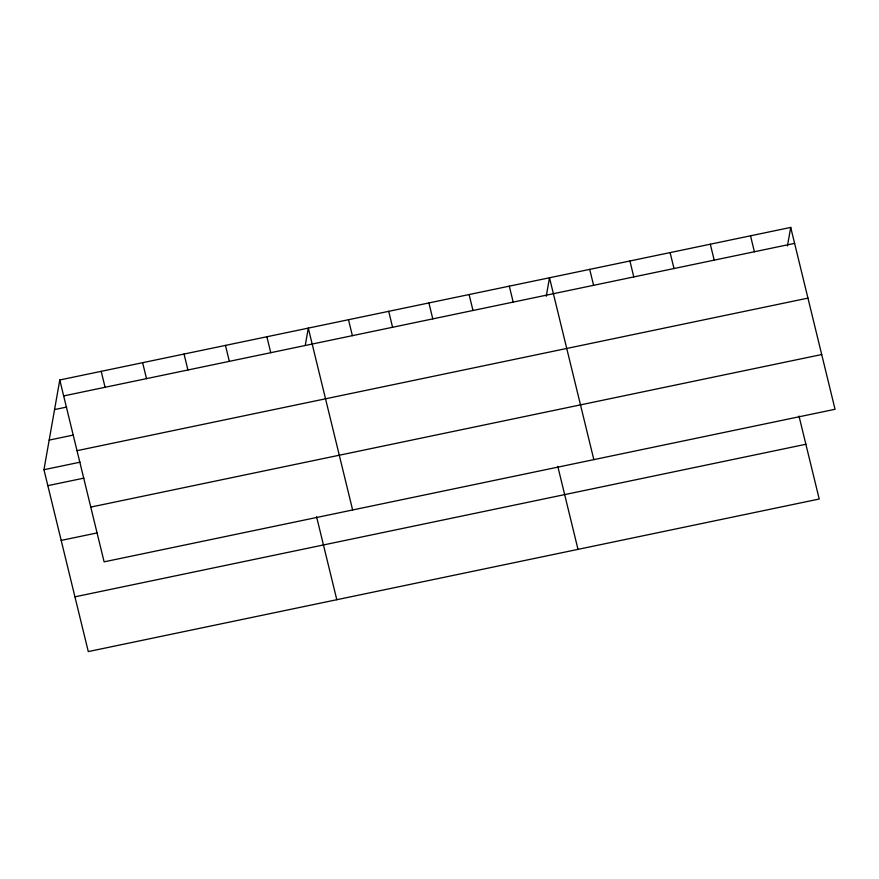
<?xml version="1.0" encoding="UTF-8"?>
<svg xmlns="http://www.w3.org/2000/svg" width="879" height="879" viewBox="0 0 879 879"><rect width="100%" height="100%" fill="white"/><g stroke="black" fill="none" stroke-linecap="round" stroke-linejoin="round"><path stroke-width="1.32" d="M799 416.064L819.217 499.019L88.285 651.581L43.95 469.716L59.783 379.981L790.715 227.419L835.05 409.284L104.118 561.846L59.783 379.981M305.255 345.381L308.298 328.109L352.633 509.974M546.244 296.267L549.507 277.764L593.841 459.629M787.452 245.922L790.715 227.419M63.662 395.924L794.605 243.362M54.553 409.592L66.584 407.076M49.169 440.104L73.221 435.083M77.011 450.674L807.955 298.113M43.95 469.716L80.022 462.189M47.84 485.658L83.912 478.132M90.768 507.095L821.7 354.534M61.189 540.42L97.261 532.883M74.935 596.83L805.878 444.269M750.512 235.803L754.402 251.746M710.309 244.197L714.198 260.14M670.106 252.592L673.995 268.534M629.913 260.975L633.792 276.929M589.71 269.37L593.589 285.312M557.791 466.408L578.008 549.364M509.304 286.147L513.193 302.101M469.1 294.542L472.99 310.485M428.897 302.936L432.787 318.879M388.705 311.32L392.583 327.274M348.502 319.714L352.38 335.657M316.583 516.753L336.8 599.72M266.875 336.745L270.765 352.699M225.453 345.392L229.342 361.346M184.041 354.039L187.919 369.982M142.618 362.686L146.507 378.629M101.195 371.334L105.084 387.276"/></g></svg>
